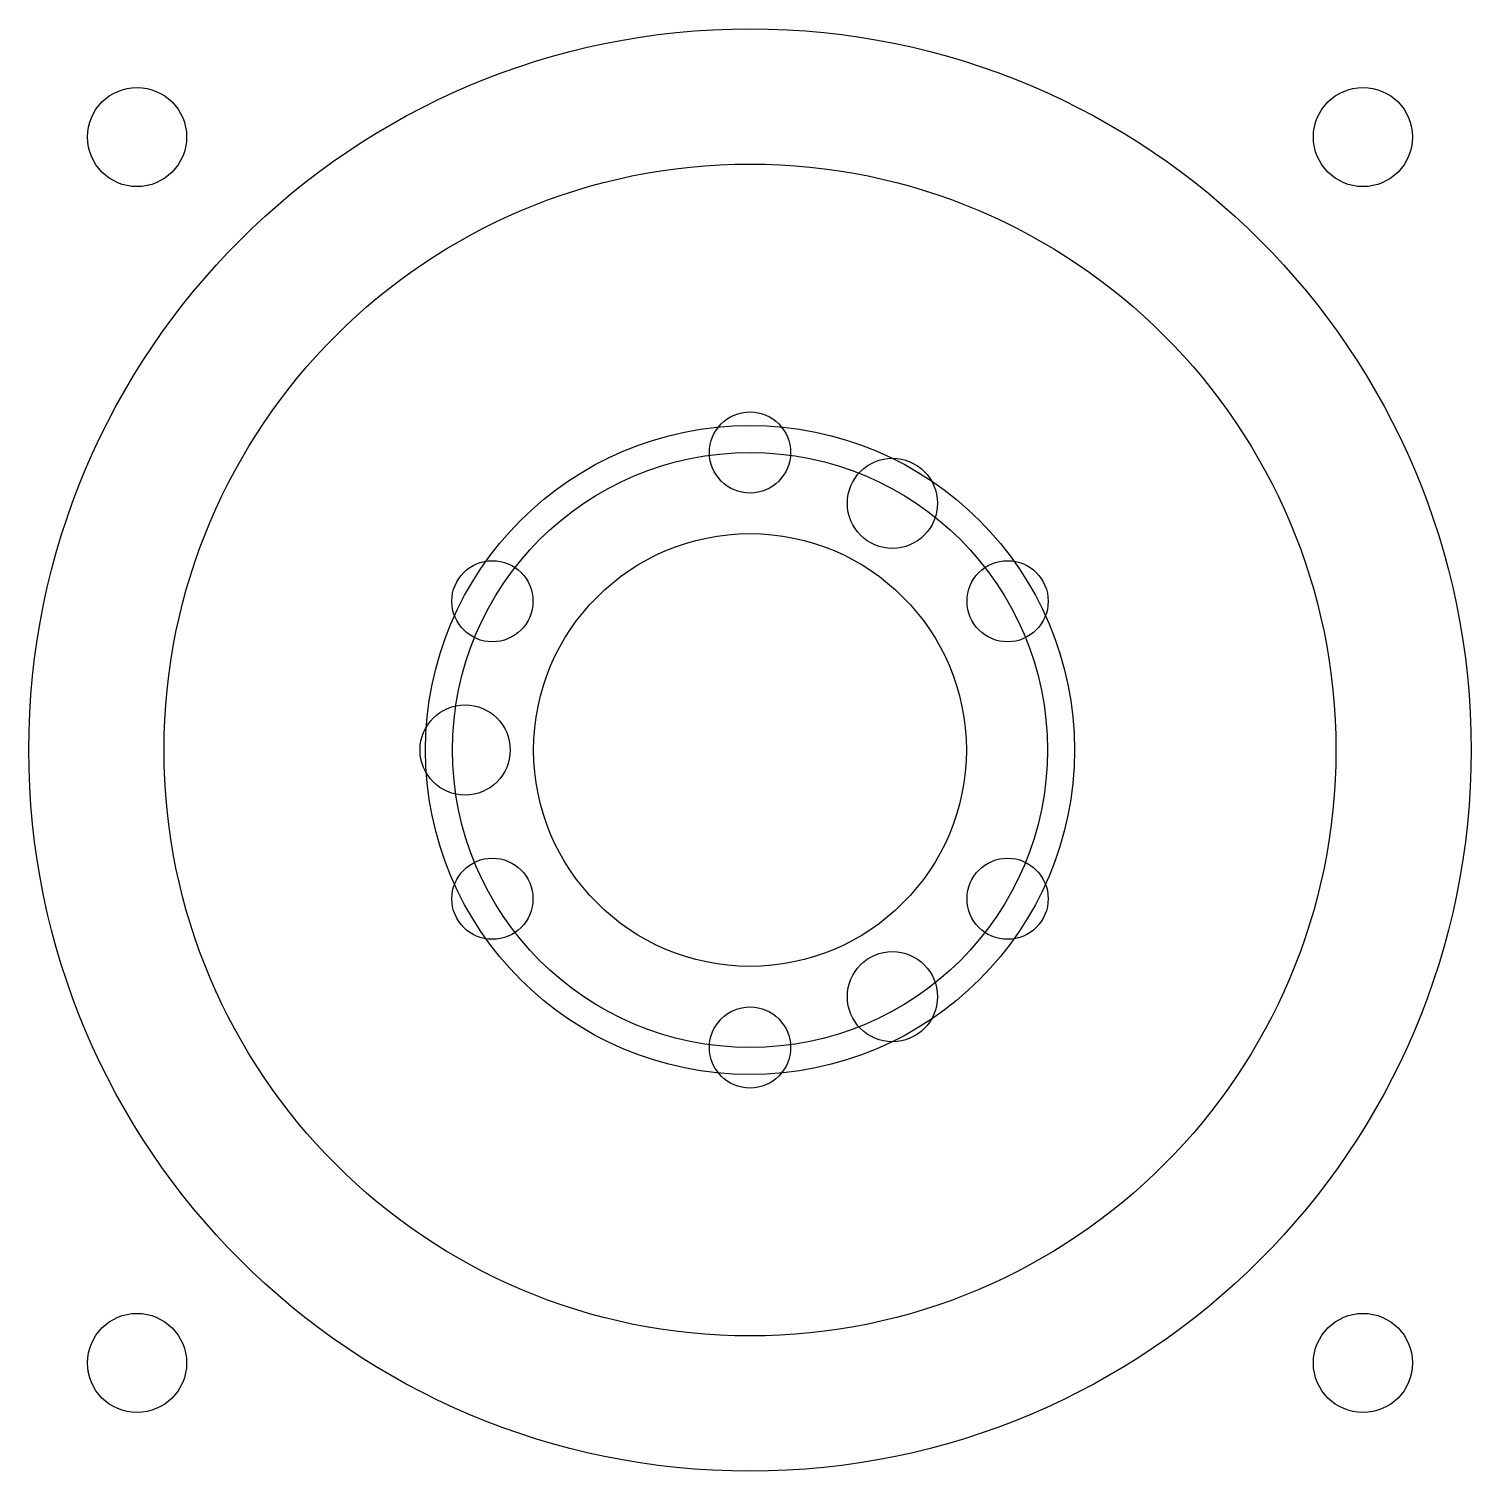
# Model space of a CAD drawing. Header units: metres. Extents: x -40 to 40, y -40 to 40.
import ezdxf

# ---------------------------------------------------------------- set-up
doc = ezdxf.new("R2010")
doc.units = ezdxf.units.M

msp = doc.modelspace()

# ---------------------------------------------------------------- linework, layer by layer
at = {"layer": 'PLATE_6xM4_CLEAR'}
for centre in [(0, 16.5), (-14.289, 8.25), (14.289, 8.25), (-14.289, -8.25), (14.289, -8.25), (0, -16.5)]:
    msp.add_circle(centre, 2.25, dxfattribs=at)
at = {"layer": 'PLATE_CENTER_HOLE'}
msp.add_circle((0, 0), 12, dxfattribs=at)
at = {"layer": 'PLATE_FRAME_4xM5_OPT'}
for centre in [(-34, 34), (34, 34), (-34, -34), (34, -34)]:
    msp.add_circle(centre, 2.75, dxfattribs=at)
at = {"layer": 'PLATE_OUTLINE'}
msp.add_circle((0, 0), 40, dxfattribs=at)
at = {"layer": 'PLATE_RELIEF_POCKET'}
msp.add_circle((0, 0), 18, dxfattribs=at)
at = {"layer": 'REF_MOTOR_3xM6_PCD31_6'}
for centre in [(7.9, 13.683), (-15.8, 0), (7.9, -13.683)]:
    msp.add_circle(centre, 2.5, dxfattribs=at)
at = {"layer": 'REF_MOTOR_CAP_OD65'}
msp.add_circle((0, 0), 32.5, dxfattribs=at)
at = {"layer": 'REF_PCD33'}
msp.add_circle((0, 0), 16.5, dxfattribs=at)

doc.saveas('drawing.dxf')
